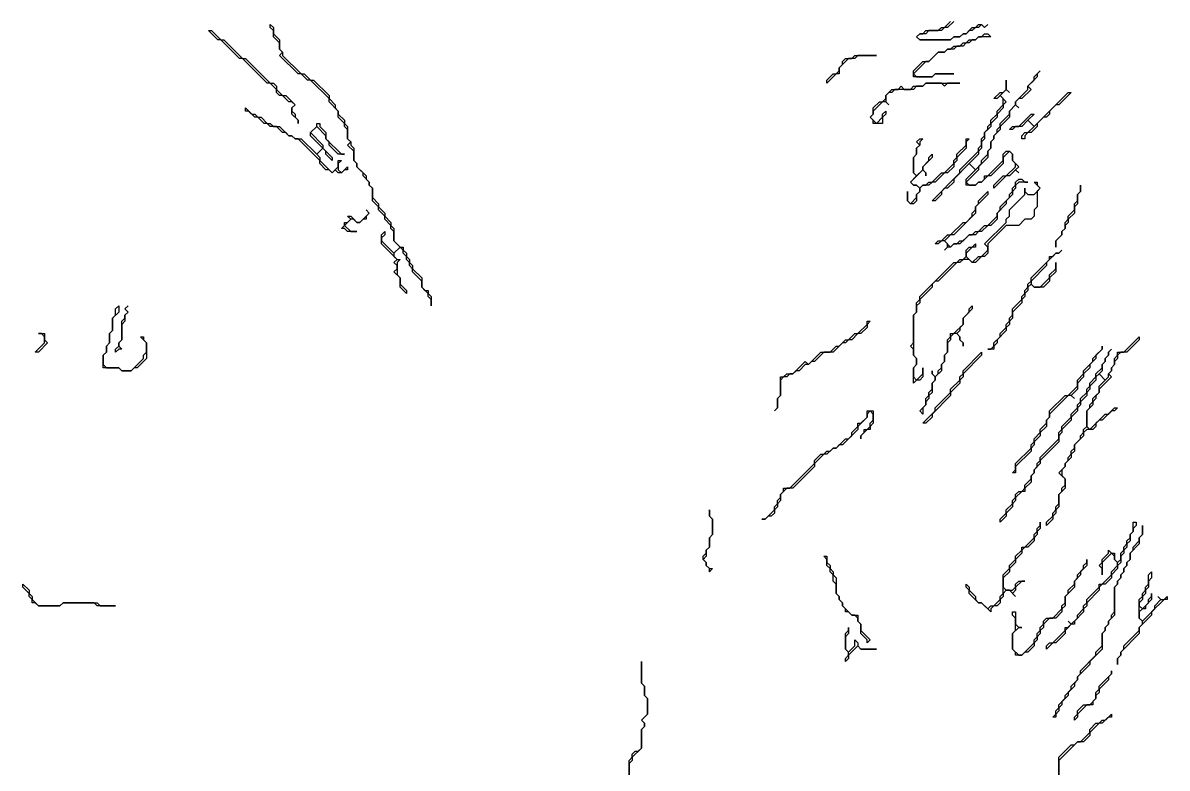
# Model space of a CAD drawing. Header units: metres. Extents: x 0 to 898, y 0 to 1598.
# Drawn here: x 341 to 711, y 1070.5 to 1311.5 of the extents above; entities that cross this region are included whole.
import ezdxf

# ---------------------------------------------------------------- set-up
doc = ezdxf.new("R2010")
doc.units = ezdxf.units.M

msp = doc.modelspace()

# ---------------------------------------------------------------- linework, layer by layer
for p, q in [((421, 1310), (421, 1311)), ((421, 1311), (422, 1310)), ((422, 1309), (421, 1310)), ((422, 1310), (422, 1308)), ((637, 1309), (638, 1310)), ((638, 1310), (639, 1310)), ((639, 1310), (638, 1309)), ((639, 1310), (641, 1312)), ((640, 1310), (639, 1310)), ((642, 1312), (640, 1310)), ((646, 1308), (648, 1310)), ((648, 1310), (649, 1310)), ((649, 1310), (648, 1309)), ((649, 1310), (650, 1311)), ((650, 1310), (649, 1310)), ((650, 1311), (651, 1311)), ((651, 1311), (650, 1310)), ((651, 1311), (652, 1310)), ((652, 1310), (651, 1311)), ((652, 1310), (653, 1311)), ((653, 1311), (652, 1310)), ((404, 1306), (401, 1309)), ((401, 1309), (402, 1309)), ((402, 1309), (405, 1306)), ((422, 1307), (422, 1309)), ((422, 1308), (424, 1306)), ((424, 1305), (422, 1307)), ((630, 1307), (631, 1308)), ((631, 1308), (630, 1307)), ((631, 1306), (630, 1307)), ((630, 1307), (631, 1306)), ((631, 1308), (632, 1308)), ((633, 1308), (631, 1308)), ((632, 1308), (633, 1309)), ((633, 1309), (637, 1309)), ((634, 1309), (633, 1308)), ((638, 1309), (634, 1309)), ((641, 1306), (642, 1307)), ((642, 1307), (641, 1306)), ((642, 1307), (644, 1307)), ((644, 1307), (642, 1307)), ((644, 1307), (645, 1308)), ((645, 1308), (644, 1307)), ((645, 1308), (646, 1308)), ((646, 1308), (645, 1308)), ((647, 1309), (646, 1308)), ((648, 1309), (647, 1309)), ((649, 1306), (650, 1307)), ((650, 1307), (649, 1306)), ((650, 1307), (651, 1307)), ((654, 1307), (650, 1307)), ((651, 1307), (652, 1308)), ((652, 1308), (653, 1308)), ((653, 1308), (654, 1307)), ((405, 1306), (404, 1306)), ((411, 1300), (405, 1306)), ((405, 1306), (406, 1306)), ((406, 1306), (412, 1300)), ((424, 1306), (424, 1303)), ((424, 1303), (424, 1305)), ((425, 1302), (424, 1303)), ((424, 1303), (425, 1302)), ((631, 1306), (641, 1306)), ((641, 1306), (631, 1306)), ((639, 1302), (640, 1303)), ((640, 1303), (639, 1302)), ((640, 1303), (641, 1303)), ((642, 1303), (640, 1303)), ((641, 1303), (642, 1304)), ((642, 1304), (644, 1304)), ((643, 1304), (642, 1303)), ((645, 1304), (643, 1304)), ((644, 1304), (645, 1305)), ((645, 1305), (646, 1305)), ((646, 1305), (645, 1304)), ((646, 1305), (647, 1306)), ((647, 1305), (646, 1305)), ((647, 1306), (649, 1306)), ((648, 1306), (647, 1305)), ((649, 1306), (648, 1306)), ((412, 1300), (411, 1300)), ((420, 1292), (412, 1300)), ((412, 1300), (413, 1300)), ((413, 1300), (421, 1292)), ((424, 1301), (425, 1302)), ((430, 1295), (424, 1301)), ((425, 1302), (425, 1301)), ((425, 1301), (431, 1295)), ((608, 1300), (605, 1297)), ((606, 1299), (607, 1300)), ((606, 1298), (606, 1299)), ((607, 1300), (609, 1300)), ((610, 1300), (608, 1300)), ((609, 1300), (610, 1301)), ((610, 1301), (617, 1301)), ((611, 1301), (610, 1300)), ((617, 1301), (611, 1301)), ((629, 1296), (632, 1299)), ((633, 1299), (629, 1295)), ((632, 1299), (634, 1299)), ((634, 1299), (633, 1299)), ((634, 1299), (637, 1302)), ((637, 1302), (634, 1299)), ((637, 1302), (639, 1302)), ((639, 1302), (637, 1302)), ((431, 1295), (430, 1295)), ((433, 1293), (431, 1295)), ((431, 1295), (432, 1295)), ((432, 1295), (434, 1293)), ((601, 1293), (603, 1295)), ((604, 1295), (601, 1292)), ((603, 1295), (604, 1295)), ((604, 1295), (605, 1296)), ((605, 1295), (604, 1295)), ((605, 1297), (606, 1298)), ((605, 1296), (605, 1297)), ((605, 1297), (605, 1295)), ((629, 1294), (629, 1296)), ((629, 1295), (630, 1294)), ((635, 1294), (636, 1295)), ((636, 1295), (635, 1294)), ((636, 1295), (642, 1295)), ((642, 1295), (636, 1295)), ((668, 1294), (670, 1296)), ((670, 1296), (669, 1295)), ((669, 1295), (669, 1294)), ((421, 1292), (420, 1292)), ((423, 1290), (421, 1292)), ((421, 1292), (422, 1292)), ((422, 1292), (423, 1291)), ((434, 1293), (433, 1293)), ((440, 1287), (434, 1293)), ((434, 1293), (435, 1293)), ((435, 1293), (440, 1288)), ((601, 1292), (601, 1293)), ((635, 1294), (629, 1294)), ((630, 1294), (635, 1294)), ((632, 1291), (633, 1292)), ((633, 1292), (632, 1291)), ((633, 1292), (644, 1292)), ((638, 1292), (633, 1292)), ((639, 1291), (638, 1292)), ((640, 1292), (639, 1291)), ((644, 1292), (640, 1292)), ((659, 1290), (659, 1293)), ((659, 1293), (659, 1290)), ((669, 1294), (666, 1291)), ((666, 1291), (668, 1293)), ((668, 1293), (668, 1294)), ((423, 1291), (423, 1290)), ((423, 1289), (423, 1290)), ((423, 1290), (425, 1288)), ((424, 1288), (423, 1289)), ((425, 1288), (424, 1288)), ((427, 1286), (425, 1288)), ((425, 1288), (426, 1288)), ((426, 1288), (429, 1285)), ((440, 1288), (440, 1287)), ((620, 1288), (622, 1290)), ((621, 1289), (620, 1288)), ((620, 1287), (620, 1288)), ((620, 1288), (620, 1286)), ((622, 1289), (621, 1289)), ((622, 1290), (624, 1290)), ((623, 1290), (622, 1289)), ((629, 1290), (623, 1290)), ((624, 1290), (625, 1291)), ((625, 1291), (626, 1290)), ((626, 1290), (628, 1290)), ((628, 1290), (629, 1291)), ((629, 1291), (632, 1291)), ((630, 1291), (629, 1290)), ((632, 1291), (630, 1291)), ((655, 1287), (657, 1289)), ((657, 1288), (656, 1287)), ((659, 1290), (657, 1288)), ((657, 1289), (658, 1289)), ((658, 1287), (657, 1288)), ((657, 1288), (659, 1286)), ((658, 1289), (659, 1290)), ((659, 1290), (660, 1289)), ((660, 1289), (659, 1290)), ((662, 1286), (666, 1290)), ((667, 1290), (664, 1287)), ((666, 1290), (666, 1291)), ((666, 1291), (667, 1290)), ((668, 1278), (679, 1289)), ((680, 1289), (676, 1285)), ((679, 1289), (680, 1289)), ((413, 1283), (413, 1284)), ((413, 1284), (415, 1282)), ((428, 1286), (427, 1286)), ((429, 1285), (428, 1286)), ((428, 1284), (429, 1285)), ((429, 1285), (428, 1284)), ((428, 1282), (428, 1284)), ((428, 1284), (428, 1283)), ((440, 1286), (440, 1287)), ((440, 1287), (442, 1285)), ((443, 1283), (440, 1286)), ((442, 1285), (442, 1284)), ((442, 1284), (443, 1283)), ((616, 1284), (618, 1286)), ((619, 1286), (616, 1283)), ((616, 1282), (616, 1284)), ((618, 1286), (619, 1286)), ((619, 1286), (620, 1287)), ((620, 1286), (619, 1286)), ((620, 1286), (621, 1285)), ((621, 1285), (620, 1286)), ((656, 1287), (655, 1287)), ((656, 1283), (658, 1285)), ((658, 1284), (656, 1282)), ((658, 1285), (658, 1287)), ((659, 1286), (658, 1285)), ((658, 1285), (658, 1284)), ((660, 1283), (662, 1285)), ((662, 1285), (660, 1283)), ((663, 1287), (662, 1286)), ((662, 1285), (662, 1286)), ((662, 1286), (662, 1285)), ((662, 1285), (663, 1284)), ((663, 1284), (662, 1285)), ((664, 1287), (663, 1287)), ((675, 1285), (673, 1283)), ((676, 1285), (675, 1285)), ((414, 1283), (413, 1283)), ((416, 1281), (414, 1283)), ((415, 1282), (416, 1282)), ((416, 1282), (417, 1281)), ((417, 1281), (416, 1281)), ((419, 1279), (417, 1281)), ((417, 1281), (418, 1281)), ((418, 1281), (420, 1279)), ((428, 1283), (429, 1282)), ((430, 1280), (428, 1282)), ((429, 1282), (429, 1281)), ((429, 1281), (430, 1280)), ((443, 1281), (443, 1283)), ((443, 1283), (443, 1282)), ((443, 1282), (445, 1280)), ((445, 1279), (443, 1281)), ((615, 1281), (616, 1282)), ((616, 1282), (615, 1281)), ((616, 1280), (615, 1281)), ((615, 1281), (617, 1279)), ((616, 1283), (616, 1282)), ((617, 1279), (619, 1281)), ((619, 1282), (620, 1283)), ((619, 1281), (619, 1282)), ((620, 1282), (619, 1281)), ((619, 1281), (619, 1279)), ((620, 1283), (620, 1282)), ((654, 1280), (656, 1282)), ((656, 1281), (654, 1279)), ((656, 1282), (656, 1283)), ((656, 1282), (656, 1281)), ((657, 1279), (660, 1282)), ((660, 1281), (657, 1278)), ((660, 1282), (660, 1283)), ((660, 1283), (660, 1281)), ((663, 1278), (667, 1282)), ((668, 1282), (666, 1280)), ((667, 1282), (668, 1282)), ((671, 1281), (669, 1279)), ((672, 1281), (671, 1281)), ((673, 1282), (672, 1281)), ((673, 1283), (673, 1282)), ((420, 1279), (419, 1279)), ((421, 1278), (420, 1279)), ((420, 1279), (421, 1279)), ((421, 1279), (422, 1278)), ((423, 1278), (421, 1278)), ((422, 1278), (424, 1278)), ((425, 1276), (423, 1278)), ((424, 1278), (427, 1275)), ((430, 1279), (430, 1280)), ((430, 1280), (430, 1279)), ((434, 1276), (436, 1278)), ((436, 1278), (434, 1276)), ((436, 1278), (436, 1279)), ((436, 1279), (437, 1279)), ((439, 1275), (436, 1278)), ((437, 1279), (437, 1278)), ((437, 1278), (439, 1276)), ((445, 1280), (445, 1279)), ((445, 1278), (445, 1279)), ((445, 1279), (446, 1278)), ((446, 1277), (445, 1278)), ((446, 1278), (446, 1274)), ((446, 1274), (446, 1277)), ((616, 1279), (616, 1280)), ((619, 1279), (616, 1279)), ((654, 1278), (652, 1276)), ((652, 1276), (653, 1277)), ((653, 1278), (654, 1279)), ((653, 1277), (653, 1278)), ((654, 1279), (654, 1280)), ((654, 1279), (654, 1278)), ((657, 1277), (655, 1275)), ((656, 1277), (657, 1278)), ((656, 1276), (656, 1277)), ((657, 1278), (657, 1279)), ((657, 1278), (657, 1277)), ((660, 1277), (661, 1278)), ((661, 1277), (660, 1277)), ((662, 1278), (661, 1277)), ((661, 1278), (663, 1278)), ((664, 1278), (662, 1278)), ((666, 1280), (664, 1278)), ((668, 1278), (666, 1280)), ((666, 1280), (668, 1278)), ((666, 1276), (668, 1278)), ((669, 1278), (667, 1276)), ((669, 1279), (669, 1278)), ((426, 1276), (425, 1276)), ((427, 1275), (426, 1276)), ((428, 1275), (427, 1275)), ((427, 1275), (428, 1275)), ((429, 1274), (428, 1275)), ((428, 1275), (429, 1274)), ((430, 1274), (429, 1274)), ((429, 1274), (431, 1274)), ((437, 1267), (430, 1274)), ((431, 1274), (436, 1269)), ((434, 1275), (434, 1276)), ((434, 1276), (438, 1272)), ((438, 1271), (434, 1275)), ((439, 1276), (439, 1274)), ((439, 1274), (439, 1275)), ((439, 1274), (444, 1269)), ((440, 1273), (439, 1274)), ((440, 1272), (440, 1273)), ((447, 1273), (446, 1274)), ((446, 1274), (447, 1273)), ((446, 1272), (447, 1273)), ((447, 1273), (447, 1272)), ((630, 1273), (631, 1274)), ((631, 1272), (630, 1273)), ((631, 1274), (632, 1274)), ((632, 1274), (631, 1273)), ((631, 1273), (631, 1272)), ((646, 1272), (646, 1274)), ((646, 1274), (647, 1274)), ((647, 1274), (646, 1273)), ((646, 1273), (646, 1271)), ((651, 1274), (652, 1275)), ((651, 1272), (651, 1274)), ((652, 1274), (651, 1273)), ((651, 1273), (651, 1271)), ((652, 1275), (652, 1276)), ((652, 1276), (652, 1274)), ((654, 1273), (655, 1274)), ((655, 1274), (654, 1273)), ((654, 1271), (654, 1273)), ((654, 1273), (654, 1271)), ((655, 1275), (656, 1276)), ((655, 1274), (655, 1275)), ((655, 1275), (655, 1274)), ((664, 1275), (665, 1276)), ((664, 1274), (664, 1275)), ((665, 1274), (664, 1274)), ((665, 1276), (666, 1276)), ((666, 1276), (665, 1275)), ((665, 1275), (665, 1274)), ((667, 1276), (666, 1276)), ((436, 1269), (438, 1271)), ((438, 1271), (436, 1269)), ((438, 1272), (438, 1271)), ((438, 1271), (441, 1268)), ((439, 1270), (438, 1271)), ((439, 1269), (439, 1270)), ((443, 1269), (440, 1272)), ((448, 1270), (446, 1272)), ((447, 1272), (448, 1271)), ((448, 1271), (448, 1267)), ((448, 1267), (448, 1270)), ((630, 1271), (631, 1272)), ((631, 1272), (630, 1271)), ((630, 1269), (630, 1271)), ((630, 1271), (630, 1269)), ((643, 1269), (646, 1272)), ((646, 1271), (643, 1268)), ((644, 1264), (650, 1270)), ((650, 1271), (651, 1272)), ((650, 1270), (650, 1271)), ((651, 1271), (650, 1270)), ((650, 1270), (650, 1269)), ((653, 1270), (654, 1271)), ((654, 1271), (653, 1270)), ((653, 1269), (653, 1270)), ((653, 1270), (653, 1268)), ((658, 1269), (659, 1270)), ((660, 1270), (658, 1268)), ((659, 1270), (660, 1270)), ((660, 1270), (661, 1269)), ((661, 1269), (660, 1270)), ((436, 1269), (437, 1268)), ((437, 1268), (437, 1267)), ((437, 1266), (437, 1267)), ((437, 1267), (441, 1263)), ((439, 1264), (437, 1266)), ((441, 1267), (439, 1269)), ((441, 1268), (441, 1267)), ((445, 1269), (443, 1269)), ((443, 1265), (443, 1267)), ((443, 1267), (444, 1267)), ((444, 1267), (443, 1266)), ((443, 1266), (443, 1264)), ((444, 1269), (445, 1269)), ((449, 1266), (448, 1267)), ((448, 1267), (449, 1266)), ((449, 1265), (449, 1266)), ((449, 1266), (449, 1265)), ((629, 1268), (630, 1269)), ((630, 1269), (629, 1268)), ((629, 1263), (629, 1268)), ((629, 1268), (629, 1263)), ((635, 1268), (632, 1265)), ((632, 1265), (634, 1267)), ((634, 1268), (635, 1269)), ((634, 1267), (634, 1268)), ((635, 1269), (635, 1268)), ((639, 1263), (642, 1266)), ((642, 1267), (643, 1268)), ((642, 1266), (642, 1267)), ((643, 1267), (642, 1266)), ((647, 1266), (642, 1261)), ((642, 1266), (642, 1265)), ((643, 1268), (643, 1269)), ((643, 1268), (643, 1267)), ((650, 1269), (647, 1266)), ((647, 1266), (649, 1264)), ((649, 1264), (647, 1266)), ((649, 1264), (651, 1266)), ((653, 1268), (650, 1265)), ((651, 1267), (653, 1269)), ((651, 1266), (651, 1267)), ((653, 1262), (658, 1267)), ((658, 1266), (654, 1262)), ((658, 1267), (658, 1269)), ((658, 1268), (658, 1266)), ((661, 1269), (661, 1267)), ((661, 1267), (661, 1269)), ((661, 1267), (663, 1265)), ((662, 1266), (661, 1267)), ((662, 1265), (662, 1266)), ((440, 1264), (439, 1264)), ((441, 1263), (440, 1264)), ((441, 1263), (443, 1265)), ((442, 1264), (441, 1263)), ((443, 1263), (442, 1264)), ((443, 1264), (444, 1263)), ((444, 1263), (443, 1263)), ((444, 1263), (446, 1265)), ((445, 1264), (444, 1263)), ((446, 1264), (445, 1264)), ((446, 1265), (446, 1264)), ((451, 1263), (449, 1265)), ((449, 1265), (452, 1262)), ((451, 1262), (451, 1263)), ((453, 1260), (451, 1262)), ((452, 1262), (452, 1261)), ((632, 1264), (628, 1260)), ((628, 1260), (630, 1262)), ((630, 1262), (629, 1263)), ((629, 1263), (630, 1262)), ((630, 1262), (632, 1264)), ((632, 1264), (632, 1265)), ((632, 1265), (632, 1264)), ((632, 1264), (633, 1263)), ((633, 1263), (632, 1264)), ((633, 1263), (633, 1262)), ((633, 1262), (633, 1263)), ((635, 1254), (644, 1263)), ((635, 1260), (638, 1263)), ((639, 1263), (636, 1260)), ((638, 1263), (639, 1263)), ((640, 1263), (639, 1263)), ((642, 1265), (640, 1263)), ((644, 1263), (644, 1264)), ((650, 1264), (646, 1260)), ((646, 1261), (649, 1264)), ((650, 1265), (650, 1264)), ((653, 1262), (651, 1260)), ((652, 1261), (652, 1262)), ((652, 1262), (653, 1262)), ((654, 1262), (653, 1262)), ((659, 1262), (655, 1258)), ((655, 1259), (658, 1262)), ((658, 1262), (659, 1262)), ((659, 1262), (662, 1265)), ((660, 1262), (659, 1262)), ((662, 1264), (660, 1262)), ((663, 1265), (662, 1264)), ((662, 1264), (663, 1263)), ((663, 1263), (662, 1264)), ((452, 1261), (453, 1260)), ((453, 1259), (453, 1260)), ((453, 1260), (453, 1259)), ((454, 1258), (453, 1259)), ((453, 1259), (454, 1258)), ((454, 1254), (454, 1258)), ((454, 1258), (454, 1255)), ((629, 1259), (628, 1260)), ((628, 1260), (629, 1259)), ((630, 1259), (629, 1259)), ((629, 1259), (630, 1259)), ((631, 1258), (630, 1259)), ((630, 1259), (631, 1258)), ((631, 1258), (632, 1259)), ((632, 1259), (631, 1258)), ((631, 1257), (631, 1258)), ((631, 1258), (631, 1257)), ((632, 1259), (633, 1259)), ((634, 1259), (632, 1259)), ((633, 1259), (634, 1260)), ((634, 1260), (635, 1260)), ((635, 1260), (634, 1259)), ((636, 1260), (635, 1260)), ((639, 1258), (638, 1257)), ((640, 1258), (639, 1258)), ((642, 1260), (640, 1258)), ((642, 1261), (642, 1260)), ((646, 1259), (646, 1261)), ((646, 1260), (647, 1259)), ((649, 1259), (646, 1259)), ((647, 1259), (649, 1259)), ((649, 1259), (650, 1260)), ((650, 1260), (649, 1259)), ((650, 1260), (651, 1260)), ((651, 1260), (650, 1260)), ((651, 1260), (652, 1261)), ((655, 1258), (655, 1259)), ((661, 1258), (662, 1259)), ((661, 1257), (661, 1258)), ((662, 1258), (661, 1257)), ((662, 1260), (663, 1261)), ((662, 1259), (662, 1260)), ((663, 1260), (662, 1259)), ((662, 1259), (662, 1258)), ((663, 1261), (664, 1261)), ((666, 1260), (663, 1260)), ((664, 1261), (665, 1260)), ((665, 1260), (666, 1260)), ((665, 1256), (665, 1258)), ((665, 1258), (665, 1257)), ((670, 1258), (668, 1260)), ((668, 1260), (669, 1260)), ((668, 1256), (670, 1258)), ((669, 1260), (669, 1259)), ((669, 1259), (670, 1258)), ((670, 1258), (669, 1257)), ((683, 1257), (683, 1259)), ((683, 1259), (683, 1257)), ((454, 1255), (456, 1253)), ((627, 1254), (627, 1257)), ((627, 1257), (627, 1254)), ((628, 1253), (630, 1255)), ((630, 1256), (631, 1257)), ((631, 1257), (630, 1256)), ((630, 1255), (630, 1256)), ((630, 1256), (630, 1254)), ((638, 1256), (636, 1254)), ((638, 1257), (638, 1256)), ((653, 1256), (649, 1252)), ((650, 1254), (653, 1257)), ((653, 1257), (653, 1256)), ((657, 1252), (660, 1255)), ((661, 1256), (659, 1254)), ((660, 1256), (661, 1257)), ((660, 1255), (660, 1256)), ((660, 1251), (665, 1256)), ((661, 1257), (661, 1256)), ((665, 1257), (666, 1256)), ((666, 1256), (668, 1256)), ((669, 1257), (669, 1252)), ((682, 1256), (683, 1257)), ((683, 1257), (682, 1256)), ((682, 1254), (682, 1256)), ((682, 1256), (682, 1253)), ((453, 1250), (452, 1251)), ((452, 1251), (453, 1250)), ((456, 1252), (454, 1254)), ((456, 1253), (456, 1252)), ((456, 1251), (456, 1252)), ((456, 1252), (458, 1250)), ((458, 1249), (456, 1251)), ((628, 1253), (627, 1254)), ((627, 1254), (628, 1253)), ((629, 1253), (628, 1253)), ((630, 1254), (629, 1253)), ((636, 1254), (635, 1254)), ((648, 1250), (649, 1251)), ((649, 1252), (650, 1253)), ((649, 1251), (649, 1252)), ((649, 1252), (649, 1250)), ((650, 1253), (650, 1254)), ((659, 1253), (656, 1250)), ((656, 1250), (657, 1251)), ((657, 1251), (657, 1252)), ((659, 1254), (659, 1253)), ((660, 1249), (660, 1251)), ((669, 1252), (668, 1251)), ((668, 1251), (668, 1249)), ((679, 1249), (681, 1251)), ((681, 1253), (682, 1254)), ((681, 1251), (681, 1253)), ((682, 1253), (681, 1252)), ((681, 1252), (681, 1250)), ((447, 1248), (445, 1246)), ((445, 1246), (445, 1247)), ((445, 1247), (446, 1247)), ((447, 1248), (446, 1249)), ((446, 1249), (447, 1249)), ((446, 1247), (447, 1248)), ((447, 1249), (449, 1247)), ((448, 1248), (447, 1248)), ((449, 1247), (448, 1248)), ((449, 1247), (450, 1247)), ((450, 1247), (449, 1247)), ((450, 1247), (453, 1250)), ((451, 1248), (450, 1247)), ((452, 1248), (451, 1248)), ((453, 1250), (452, 1249)), ((452, 1249), (452, 1248)), ((458, 1250), (458, 1249)), ((458, 1248), (458, 1249)), ((458, 1249), (460, 1247)), ((460, 1246), (458, 1248)), ((460, 1247), (460, 1246)), ((641, 1243), (645, 1247)), ((649, 1250), (642, 1243)), ((645, 1247), (646, 1247)), ((646, 1247), (648, 1249)), ((648, 1249), (648, 1250)), ((652, 1240), (659, 1247)), ((653, 1246), (656, 1249)), ((656, 1248), (654, 1246)), ((656, 1249), (656, 1250)), ((656, 1250), (656, 1248)), ((659, 1248), (660, 1249)), ((659, 1247), (659, 1248)), ((665, 1248), (663, 1246)), ((667, 1248), (665, 1248)), ((668, 1249), (667, 1248)), ((678, 1247), (679, 1248)), ((678, 1245), (678, 1247)), ((679, 1247), (678, 1246)), ((681, 1250), (679, 1248)), ((679, 1248), (679, 1249)), ((679, 1248), (679, 1247)), ((444, 1245), (445, 1246)), ((445, 1245), (444, 1245)), ((445, 1246), (447, 1244)), ((446, 1244), (445, 1245)), ((449, 1244), (446, 1244)), ((447, 1244), (449, 1244)), ((457, 1243), (458, 1244)), ((458, 1244), (458, 1243)), ((460, 1245), (460, 1246)), ((460, 1246), (461, 1245)), ((461, 1244), (460, 1245)), ((461, 1245), (461, 1241)), ((461, 1241), (461, 1244)), ((648, 1243), (649, 1244)), ((649, 1244), (650, 1244)), ((650, 1244), (649, 1243)), ((650, 1244), (652, 1246)), ((651, 1244), (650, 1244)), ((653, 1246), (651, 1244)), ((652, 1246), (653, 1246)), ((654, 1246), (653, 1246)), ((659, 1246), (653, 1240)), ((663, 1246), (659, 1246)), ((677, 1244), (678, 1245)), ((678, 1245), (677, 1244)), ((677, 1243), (677, 1244)), ((677, 1244), (677, 1243)), ((678, 1246), (678, 1245)), ((457, 1240), (457, 1243)), ((458, 1243), (457, 1242)), ((457, 1242), (457, 1241)), ((457, 1241), (461, 1237)), ((462, 1235), (457, 1240)), ((463, 1239), (461, 1241)), ((461, 1241), (463, 1239)), ((636, 1240), (637, 1241)), ((637, 1240), (636, 1240)), ((638, 1241), (637, 1240)), ((637, 1241), (638, 1241)), ((638, 1241), (640, 1243)), ((639, 1241), (638, 1241)), ((641, 1243), (639, 1241)), ((640, 1240), (639, 1241)), ((639, 1241), (641, 1239)), ((640, 1243), (641, 1243)), ((640, 1239), (640, 1240)), ((642, 1243), (641, 1243)), ((641, 1239), (642, 1240)), ((642, 1240), (641, 1239)), ((642, 1240), (643, 1240)), ((644, 1240), (642, 1240)), ((643, 1240), (644, 1241)), ((647, 1243), (644, 1240)), ((644, 1241), (645, 1241)), ((645, 1241), (647, 1243)), ((647, 1243), (648, 1243)), ((649, 1243), (647, 1243)), ((648, 1239), (649, 1240)), ((649, 1240), (649, 1239)), ((653, 1239), (652, 1240)), ((653, 1240), (653, 1237)), ((675, 1241), (677, 1243)), ((677, 1243), (675, 1241)), ((675, 1239), (675, 1241)), ((675, 1241), (675, 1239)), ((463, 1239), (461, 1237)), ((461, 1237), (463, 1239)), ((461, 1237), (461, 1236)), ((461, 1236), (462, 1235)), ((464, 1238), (463, 1239)), ((463, 1239), (464, 1239)), ((464, 1239), (464, 1238)), ((464, 1237), (464, 1238)), ((464, 1238), (465, 1237)), ((465, 1236), (464, 1237)), ((465, 1237), (465, 1236)), ((465, 1235), (465, 1236)), ((465, 1236), (466, 1235)), ((639, 1238), (640, 1239)), ((640, 1239), (639, 1238)), ((641, 1239), (640, 1239)), ((645, 1235), (646, 1236)), ((646, 1238), (647, 1239)), ((648, 1239), (646, 1237)), ((646, 1236), (646, 1238)), ((646, 1237), (646, 1236)), ((646, 1236), (648, 1234)), ((647, 1239), (648, 1239)), ((649, 1239), (648, 1239)), ((648, 1234), (650, 1236)), ((651, 1236), (649, 1234)), ((650, 1236), (651, 1236)), ((651, 1236), (653, 1238)), ((652, 1236), (651, 1236)), ((653, 1237), (652, 1236)), ((653, 1238), (653, 1239)), ((675, 1237), (672, 1234)), ((673, 1235), (673, 1236)), ((673, 1236), (674, 1236)), ((674, 1236), (675, 1237)), ((675, 1237), (676, 1237)), ((676, 1237), (675, 1237)), ((676, 1237), (677, 1238)), ((677, 1238), (676, 1237)), ((461, 1234), (462, 1235)), ((462, 1233), (461, 1234)), ((462, 1235), (463, 1235)), ((463, 1235), (462, 1234)), ((462, 1234), (462, 1230)), ((462, 1232), (462, 1233)), ((466, 1234), (465, 1235)), ((466, 1235), (466, 1234)), ((466, 1233), (466, 1234)), ((466, 1234), (467, 1233)), ((467, 1232), (466, 1233)), ((467, 1233), (467, 1232)), ((631, 1223), (642, 1234)), ((643, 1234), (637, 1228)), ((642, 1234), (643, 1234)), ((643, 1234), (644, 1235)), ((644, 1234), (643, 1234)), ((644, 1235), (645, 1235)), ((645, 1235), (644, 1234)), ((647, 1235), (645, 1235)), ((648, 1234), (647, 1235)), ((649, 1234), (648, 1234)), ((667, 1229), (673, 1235)), ((672, 1233), (667, 1228)), ((672, 1234), (672, 1233)), ((675, 1232), (675, 1234)), ((675, 1234), (675, 1231)), ((461, 1231), (462, 1232)), ((463, 1229), (461, 1231)), ((462, 1230), (463, 1229)), ((463, 1229), (463, 1227)), ((463, 1226), (463, 1229)), ((467, 1231), (467, 1232)), ((467, 1232), (470, 1229)), ((470, 1228), (467, 1231)), ((470, 1229), (470, 1226)), ((667, 1228), (667, 1229)), ((670, 1226), (673, 1229)), ((673, 1230), (675, 1232)), ((675, 1231), (673, 1229)), ((673, 1229), (673, 1230)), ((673, 1229), (673, 1228)), ((463, 1227), (465, 1225)), ((465, 1224), (463, 1226)), ((465, 1225), (465, 1224)), ((470, 1226), (470, 1228)), ((472, 1224), (470, 1226)), ((470, 1226), (471, 1225)), ((471, 1225), (472, 1225)), ((472, 1225), (472, 1224)), ((635, 1226), (631, 1222)), ((636, 1228), (635, 1227)), ((635, 1227), (635, 1226)), ((637, 1228), (636, 1228)), ((665, 1225), (666, 1226)), ((665, 1224), (665, 1225)), ((666, 1225), (665, 1224)), ((666, 1227), (667, 1228)), ((666, 1226), (666, 1227)), ((667, 1227), (666, 1226)), ((666, 1226), (666, 1225)), ((667, 1228), (667, 1227)), ((667, 1227), (668, 1226)), ((668, 1226), (667, 1227)), ((668, 1226), (670, 1226)), ((671, 1226), (668, 1226)), ((673, 1228), (671, 1226)), ((472, 1223), (472, 1224)), ((472, 1224), (473, 1223)), ((473, 1222), (472, 1223)), ((473, 1223), (473, 1220)), ((473, 1220), (473, 1222)), ((630, 1221), (631, 1222)), ((630, 1218), (630, 1221)), ((631, 1221), (630, 1220)), ((631, 1222), (631, 1223)), ((631, 1222), (631, 1221)), ((661, 1219), (664, 1222)), ((664, 1221), (661, 1218)), ((664, 1223), (665, 1224)), ((664, 1222), (664, 1223)), ((665, 1223), (664, 1222)), ((664, 1222), (664, 1221)), ((665, 1224), (665, 1223)), ((372, 1218), (370, 1216)), ((371, 1219), (372, 1220)), ((371, 1217), (371, 1219)), ((372, 1220), (372, 1218)), ((374, 1219), (375, 1220)), ((375, 1220), (374, 1219)), ((375, 1218), (374, 1219)), ((374, 1219), (375, 1218)), ((374, 1217), (375, 1218)), ((375, 1218), (374, 1217)), ((629, 1217), (630, 1218)), ((630, 1218), (629, 1217)), ((630, 1220), (630, 1218)), ((648, 1219), (645, 1216)), ((645, 1216), (647, 1218)), ((647, 1219), (648, 1220)), ((647, 1218), (647, 1219)), ((648, 1220), (648, 1219)), ((661, 1217), (661, 1219)), ((661, 1218), (661, 1216)), ((370, 1216), (371, 1217)), ((370, 1212), (370, 1216)), ((370, 1216), (370, 1212)), ((373, 1215), (374, 1216)), ((373, 1209), (373, 1215)), ((374, 1215), (373, 1214)), ((373, 1214), (373, 1209)), ((374, 1216), (374, 1217)), ((374, 1217), (374, 1215)), ((611, 1211), (614, 1214)), ((614, 1214), (614, 1215)), ((614, 1215), (615, 1215)), ((615, 1215), (614, 1214)), ((614, 1214), (614, 1213)), ((629, 1208), (629, 1217)), ((629, 1217), (629, 1204)), ((642, 1211), (645, 1214)), ((645, 1214), (644, 1213)), ((645, 1214), (645, 1216)), ((645, 1216), (645, 1214)), ((659, 1214), (660, 1215)), ((659, 1213), (659, 1214)), ((660, 1214), (659, 1213)), ((660, 1216), (661, 1217)), ((660, 1215), (660, 1216)), ((661, 1216), (660, 1215)), ((660, 1215), (660, 1214)), ((347, 1211), (346, 1211)), ((346, 1211), (348, 1211)), ((348, 1210), (347, 1211)), ((348, 1211), (348, 1209)), ((348, 1208), (348, 1210)), ((369, 1211), (370, 1212)), ((370, 1212), (369, 1211)), ((369, 1208), (369, 1211)), ((369, 1211), (369, 1208)), ((381, 1208), (379, 1210)), ((379, 1210), (380, 1210)), ((380, 1210), (380, 1209)), ((608, 1209), (610, 1211)), ((611, 1211), (609, 1209)), ((610, 1211), (611, 1211)), ((612, 1211), (611, 1211)), ((614, 1213), (612, 1211)), ((640, 1209), (641, 1210)), ((641, 1210), (641, 1211)), ((641, 1211), (642, 1211)), ((642, 1211), (641, 1210)), ((641, 1210), (641, 1209)), ((643, 1211), (642, 1211)), ((644, 1212), (643, 1211)), ((643, 1211), (644, 1210)), ((644, 1210), (643, 1211)), ((644, 1213), (644, 1212)), ((644, 1210), (644, 1209)), ((644, 1209), (644, 1210)), ((655, 1208), (657, 1210)), ((659, 1212), (656, 1209)), ((657, 1211), (659, 1213)), ((657, 1210), (657, 1211)), ((659, 1213), (659, 1212)), ((697, 1205), (702, 1210)), ((702, 1210), (702, 1209)), ((345, 1205), (348, 1208)), ((349, 1208), (346, 1205)), ((348, 1209), (349, 1208)), ((368, 1207), (369, 1208)), ((369, 1208), (368, 1207)), ((368, 1205), (368, 1207)), ((368, 1207), (368, 1205)), ((371, 1206), (372, 1207)), ((372, 1208), (373, 1209)), ((373, 1209), (372, 1208)), ((372, 1207), (372, 1208)), ((372, 1208), (372, 1207)), ((372, 1207), (373, 1206)), ((380, 1209), (381, 1208)), ((381, 1205), (381, 1208)), ((381, 1208), (381, 1203)), ((602, 1205), (604, 1207)), ((606, 1208), (603, 1205)), ((604, 1207), (605, 1207)), ((605, 1207), (607, 1209)), ((607, 1208), (606, 1208)), ((607, 1209), (608, 1209)), ((608, 1209), (607, 1208)), ((609, 1209), (608, 1209)), ((628, 1207), (629, 1208)), ((629, 1206), (628, 1207)), ((640, 1205), (640, 1209)), ((641, 1209), (640, 1208)), ((640, 1208), (640, 1205)), ((644, 1209), (645, 1208)), ((645, 1208), (644, 1209)), ((645, 1208), (645, 1207)), ((645, 1207), (645, 1208)), ((654, 1206), (655, 1207)), ((655, 1207), (655, 1208)), ((656, 1208), (655, 1207)), ((655, 1207), (655, 1206)), ((656, 1209), (656, 1208)), ((690, 1206), (690, 1207)), ((690, 1207), (690, 1206)), ((702, 1209), (698, 1205)), ((346, 1205), (345, 1205)), ((367, 1204), (368, 1205)), ((368, 1205), (367, 1204)), ((367, 1200), (367, 1204)), ((367, 1204), (367, 1201)), ((371, 1205), (371, 1206)), ((372, 1206), (371, 1205)), ((373, 1206), (372, 1206)), ((376, 1199), (380, 1203)), ((381, 1203), (378, 1200)), ((380, 1204), (381, 1205)), ((380, 1203), (380, 1204)), ((595, 1201), (599, 1205)), ((600, 1205), (597, 1202)), ((599, 1205), (602, 1205)), ((603, 1205), (600, 1205)), ((629, 1204), (629, 1206)), ((630, 1203), (629, 1204)), ((629, 1204), (630, 1203)), ((630, 1201), (630, 1203)), ((630, 1203), (630, 1201)), ((639, 1204), (640, 1205)), ((640, 1205), (639, 1204)), ((639, 1202), (639, 1204)), ((639, 1204), (639, 1202)), ((645, 1199), (651, 1205)), ((651, 1204), (645, 1198)), ((651, 1205), (651, 1204)), ((653, 1206), (654, 1206)), ((655, 1206), (653, 1206)), ((688, 1203), (686, 1201)), ((687, 1203), (690, 1206)), ((687, 1202), (687, 1203)), ((690, 1206), (688, 1204)), ((688, 1204), (688, 1203)), ((691, 1203), (692, 1204)), ((692, 1204), (691, 1203)), ((691, 1202), (691, 1203)), ((691, 1203), (691, 1202)), ((692, 1205), (693, 1206)), ((693, 1206), (692, 1205)), ((692, 1204), (692, 1205)), ((692, 1205), (692, 1204)), ((694, 1203), (695, 1204)), ((694, 1201), (694, 1203)), ((695, 1203), (694, 1202)), ((695, 1204), (695, 1205)), ((695, 1205), (697, 1205)), ((696, 1205), (695, 1204)), ((695, 1204), (695, 1203)), ((698, 1205), (696, 1205)), ((367, 1201), (368, 1200)), ((372, 1200), (367, 1200)), ((368, 1200), (372, 1200)), ((373, 1199), (372, 1200)), ((372, 1200), (373, 1199)), ((373, 1199), (376, 1199)), ((376, 1199), (373, 1199)), ((377, 1200), (376, 1199)), ((378, 1200), (377, 1200)), ((590, 1198), (594, 1202)), ((591, 1199), (590, 1198)), ((592, 1199), (591, 1199)), ((594, 1201), (592, 1199)), ((594, 1202), (595, 1201)), ((595, 1201), (594, 1201)), ((596, 1202), (595, 1201)), ((597, 1202), (596, 1202)), ((629, 1200), (630, 1201)), ((630, 1201), (629, 1200)), ((629, 1195), (629, 1200)), ((629, 1200), (629, 1197)), ((632, 1198), (632, 1200)), ((632, 1200), (632, 1197)), ((635, 1198), (635, 1199)), ((635, 1199), (635, 1198)), ((638, 1199), (636, 1197)), ((637, 1199), (638, 1200)), ((637, 1198), (637, 1199)), ((638, 1201), (639, 1202)), ((639, 1202), (638, 1201)), ((638, 1200), (638, 1201)), ((638, 1201), (638, 1199)), ((645, 1198), (645, 1199)), ((684, 1199), (687, 1202)), ((686, 1200), (684, 1198)), ((684, 1198), (684, 1199)), ((686, 1201), (686, 1200)), ((688, 1198), (690, 1200)), ((690, 1199), (689, 1198)), ((690, 1201), (691, 1202)), ((691, 1202), (690, 1201)), ((690, 1200), (690, 1201)), ((690, 1201), (690, 1199)), ((692, 1198), (693, 1199)), ((693, 1199), (692, 1198)), ((693, 1200), (694, 1201)), ((694, 1201), (693, 1200)), ((693, 1199), (693, 1200)), ((693, 1200), (693, 1199)), ((694, 1202), (694, 1201)), ((586, 1191), (586, 1197)), ((586, 1197), (587, 1197)), ((587, 1197), (586, 1196)), ((586, 1196), (586, 1191)), ((587, 1197), (588, 1198)), ((588, 1197), (587, 1197)), ((588, 1198), (590, 1198)), ((589, 1198), (588, 1197)), ((590, 1198), (589, 1198)), ((629, 1197), (630, 1196)), ((630, 1196), (629, 1195)), ((630, 1196), (632, 1198)), ((631, 1196), (630, 1196)), ((632, 1197), (631, 1196)), ((636, 1197), (635, 1198)), ((635, 1198), (636, 1197)), ((635, 1195), (636, 1196)), ((636, 1196), (635, 1195)), ((636, 1197), (637, 1198)), ((636, 1196), (636, 1197)), ((636, 1197), (636, 1196)), ((641, 1193), (644, 1196)), ((644, 1197), (645, 1198)), ((644, 1196), (644, 1197)), ((645, 1197), (644, 1196)), ((644, 1196), (644, 1195)), ((645, 1198), (645, 1197)), ((682, 1196), (684, 1198)), ((684, 1197), (682, 1195)), ((682, 1194), (682, 1196)), ((684, 1198), (684, 1197)), ((686, 1195), (688, 1197)), ((688, 1196), (686, 1194)), ((689, 1198), (688, 1197)), ((688, 1197), (688, 1198)), ((688, 1197), (688, 1196)), ((691, 1196), (689, 1198)), ((689, 1198), (691, 1196)), ((693, 1197), (689, 1193)), ((689, 1194), (691, 1196)), ((691, 1196), (692, 1197)), ((692, 1197), (692, 1198)), ((692, 1198), (693, 1197)), ((634, 1192), (635, 1193)), ((634, 1191), (634, 1192)), ((635, 1192), (634, 1191)), ((635, 1193), (635, 1195)), ((635, 1195), (635, 1192)), ((636, 1187), (641, 1192)), ((644, 1195), (641, 1192)), ((641, 1192), (641, 1193)), ((641, 1192), (641, 1191)), ((679, 1191), (682, 1194)), ((682, 1193), (680, 1191)), ((682, 1195), (682, 1193)), ((683, 1190), (685, 1192)), ((685, 1193), (686, 1194)), ((686, 1193), (685, 1192)), ((685, 1192), (685, 1193)), ((685, 1192), (685, 1191)), ((686, 1194), (686, 1195)), ((686, 1194), (686, 1193)), ((687, 1190), (689, 1192)), ((689, 1192), (688, 1191)), ((689, 1192), (689, 1194)), ((689, 1193), (689, 1192)), ((585, 1190), (586, 1191)), ((586, 1191), (585, 1190)), ((585, 1187), (585, 1190)), ((585, 1190), (585, 1187)), ((631, 1186), (633, 1188)), ((633, 1188), (632, 1187)), ((633, 1190), (634, 1191)), ((633, 1188), (633, 1190)), ((634, 1190), (633, 1189)), ((633, 1189), (633, 1188)), ((634, 1191), (634, 1190)), ((641, 1191), (635, 1185)), ((673, 1186), (678, 1191)), ((679, 1191), (673, 1185)), ((678, 1191), (679, 1191)), ((680, 1191), (679, 1191)), ((680, 1191), (681, 1190)), ((681, 1190), (680, 1191)), ((682, 1188), (683, 1189)), ((683, 1188), (682, 1187)), ((682, 1187), (682, 1188)), ((685, 1191), (683, 1189)), ((683, 1189), (683, 1190)), ((683, 1189), (683, 1188)), ((687, 1188), (685, 1186)), ((686, 1188), (687, 1189)), ((686, 1187), (686, 1188)), ((687, 1189), (687, 1190)), ((688, 1190), (687, 1189)), ((687, 1189), (687, 1188)), ((688, 1191), (688, 1190)), ((584, 1186), (585, 1187)), ((585, 1187), (584, 1186)), ((614, 1184), (611, 1181)), ((612, 1182), (614, 1184)), ((614, 1184), (614, 1186)), ((614, 1186), (616, 1186)), ((615, 1186), (614, 1185)), ((614, 1185), (614, 1184)), ((616, 1185), (615, 1186)), ((616, 1186), (616, 1182)), ((616, 1183), (616, 1185)), ((632, 1185), (631, 1186)), ((632, 1187), (632, 1185)), ((632, 1182), (636, 1186)), ((635, 1184), (633, 1182)), ((635, 1185), (635, 1184)), ((636, 1186), (636, 1187)), ((672, 1183), (673, 1184)), ((673, 1184), (672, 1183)), ((673, 1184), (673, 1186)), ((673, 1185), (673, 1184)), ((677, 1181), (680, 1184)), ((680, 1185), (682, 1187)), ((682, 1186), (680, 1184)), ((680, 1184), (680, 1185)), ((680, 1184), (680, 1183)), ((682, 1187), (682, 1186)), ((685, 1186), (686, 1187)), ((685, 1181), (685, 1186)), ((685, 1186), (685, 1181)), ((686, 1180), (691, 1185)), ((693, 1186), (690, 1183)), ((691, 1185), (692, 1185)), ((692, 1185), (694, 1187)), ((694, 1186), (693, 1186)), ((694, 1187), (695, 1187)), ((695, 1187), (694, 1186)), ((609, 1179), (611, 1181)), ((611, 1181), (611, 1182)), ((611, 1182), (612, 1182)), ((611, 1181), (611, 1180)), ((614, 1180), (615, 1181)), ((615, 1182), (616, 1183)), ((616, 1182), (615, 1181)), ((615, 1181), (615, 1182)), ((615, 1181), (615, 1180)), ((633, 1182), (632, 1182)), ((670, 1180), (672, 1182)), ((672, 1181), (670, 1179)), ((672, 1182), (672, 1183)), ((672, 1183), (672, 1181)), ((680, 1183), (677, 1180)), ((677, 1180), (677, 1181)), ((684, 1180), (685, 1181)), ((685, 1181), (686, 1180)), ((688, 1181), (687, 1180)), ((689, 1183), (688, 1182)), ((688, 1182), (688, 1181)), ((690, 1183), (689, 1183)), ((604, 1174), (607, 1177)), ((611, 1180), (606, 1175)), ((607, 1177), (608, 1177)), ((608, 1177), (609, 1178)), ((609, 1178), (609, 1179)), ((614, 1180), (612, 1178)), ((612, 1178), (613, 1179)), ((612, 1178), (612, 1177)), ((612, 1177), (612, 1178)), ((613, 1179), (613, 1180)), ((613, 1180), (614, 1180)), ((615, 1180), (614, 1180)), ((668, 1177), (670, 1179)), ((670, 1178), (668, 1176)), ((668, 1176), (668, 1177)), ((670, 1179), (670, 1180)), ((670, 1179), (670, 1178)), ((670, 1171), (676, 1177)), ((676, 1179), (677, 1180)), ((677, 1179), (676, 1178)), ((676, 1177), (676, 1179)), ((676, 1178), (676, 1176)), ((677, 1180), (677, 1179)), ((684, 1178), (681, 1175)), ((681, 1175), (683, 1177)), ((683, 1178), (684, 1179)), ((683, 1177), (683, 1178)), ((684, 1179), (684, 1180)), ((685, 1180), (684, 1179)), ((684, 1179), (684, 1178)), ((687, 1180), (685, 1180)), ((600, 1172), (601, 1173)), ((603, 1174), (601, 1172)), ((601, 1173), (602, 1173)), ((602, 1173), (603, 1174)), ((603, 1174), (604, 1174)), ((604, 1174), (603, 1174)), ((605, 1175), (604, 1174)), ((606, 1175), (605, 1175)), ((662, 1169), (667, 1174)), ((667, 1173), (662, 1168)), ((667, 1175), (668, 1176)), ((667, 1174), (667, 1175)), ((668, 1175), (667, 1174)), ((667, 1174), (667, 1173)), ((668, 1176), (668, 1175)), ((676, 1176), (670, 1170)), ((680, 1173), (681, 1174)), ((680, 1172), (680, 1173)), ((681, 1173), (680, 1172)), ((681, 1174), (681, 1175)), ((681, 1175), (681, 1173)), ((597, 1170), (599, 1172)), ((600, 1172), (597, 1169)), ((597, 1169), (597, 1170)), ((599, 1172), (600, 1172)), ((601, 1172), (600, 1172)), ((669, 1169), (670, 1170)), ((670, 1170), (670, 1171)), ((670, 1170), (670, 1169)), ((680, 1171), (678, 1169)), ((678, 1169), (679, 1170)), ((679, 1171), (680, 1172)), ((679, 1170), (679, 1171)), ((680, 1172), (680, 1171)), ((589, 1161), (597, 1169)), ((597, 1168), (590, 1161)), ((597, 1169), (597, 1168)), ((661, 1166), (662, 1167)), ((662, 1166), (661, 1166)), ((662, 1167), (662, 1169)), ((662, 1168), (662, 1166)), ((668, 1166), (667, 1165)), ((667, 1165), (668, 1166)), ((670, 1169), (668, 1167)), ((668, 1167), (669, 1168)), ((668, 1167), (668, 1166)), ((668, 1166), (668, 1167)), ((669, 1168), (669, 1169)), ((676, 1166), (678, 1168)), ((678, 1164), (676, 1166)), ((678, 1168), (677, 1167)), ((677, 1167), (677, 1165)), ((678, 1168), (678, 1169)), ((678, 1169), (678, 1168)), ((665, 1162), (667, 1164)), ((667, 1163), (665, 1161)), ((665, 1161), (665, 1162)), ((667, 1165), (667, 1163)), ((667, 1164), (667, 1165)), ((677, 1165), (678, 1164)), ((677, 1161), (678, 1162)), ((678, 1162), (678, 1164)), ((678, 1164), (678, 1161)), ((588, 1161), (586, 1159)), ((586, 1159), (587, 1160)), ((586, 1158), (586, 1159)), ((586, 1159), (586, 1157)), ((587, 1160), (587, 1161)), ((587, 1161), (589, 1161)), ((590, 1161), (588, 1161)), ((664, 1160), (662, 1158)), ((662, 1159), (663, 1160)), ((662, 1158), (662, 1159)), ((663, 1160), (664, 1160)), ((664, 1160), (665, 1161)), ((665, 1160), (664, 1160)), ((665, 1161), (665, 1160)), ((678, 1161), (676, 1159)), ((676, 1159), (677, 1160)), ((676, 1156), (676, 1159)), ((676, 1159), (676, 1155)), ((677, 1160), (677, 1161)), ((584, 1155), (585, 1156)), ((584, 1154), (584, 1155)), ((585, 1155), (584, 1154)), ((585, 1157), (586, 1158)), ((585, 1156), (585, 1157)), ((586, 1157), (585, 1156)), ((585, 1156), (585, 1155)), ((659, 1154), (661, 1156)), ((661, 1155), (659, 1153)), ((661, 1157), (662, 1158)), ((662, 1157), (661, 1156)), ((661, 1156), (661, 1157)), ((661, 1156), (661, 1155)), ((662, 1158), (662, 1157)), ((675, 1155), (676, 1156)), ((675, 1154), (675, 1155)), ((676, 1155), (675, 1154)), ((563, 1152), (563, 1154)), ((563, 1154), (563, 1152)), ((564, 1151), (563, 1152)), ((563, 1152), (564, 1151)), ((564, 1146), (564, 1151)), ((564, 1151), (564, 1146)), ((580, 1151), (581, 1151)), ((581, 1151), (580, 1151)), ((581, 1151), (584, 1154)), ((582, 1152), (581, 1151)), ((583, 1152), (582, 1152)), ((584, 1153), (583, 1152)), ((584, 1154), (584, 1153)), ((657, 1151), (659, 1153)), ((659, 1152), (657, 1150)), ((657, 1150), (657, 1151)), ((659, 1153), (659, 1154)), ((659, 1153), (659, 1152)), ((672, 1150), (674, 1152)), ((674, 1151), (672, 1149)), ((674, 1153), (675, 1154)), ((674, 1152), (674, 1153)), ((675, 1153), (674, 1152)), ((674, 1152), (674, 1151)), ((675, 1154), (675, 1153)), ((668, 1146), (669, 1147)), ((669, 1148), (670, 1149)), ((669, 1147), (669, 1148)), ((670, 1148), (669, 1147)), ((669, 1147), (669, 1146)), ((670, 1149), (670, 1150)), ((670, 1150), (670, 1148)), ((672, 1149), (672, 1150)), ((699, 1146), (700, 1147)), ((700, 1147), (699, 1146)), ((700, 1147), (700, 1150)), ((700, 1150), (701, 1150)), ((701, 1149), (700, 1148)), ((700, 1148), (700, 1147)), ((701, 1150), (701, 1149)), ((703, 1146), (703, 1149)), ((703, 1149), (703, 1146)), ((563, 1145), (564, 1146)), ((564, 1146), (563, 1145)), ((563, 1142), (563, 1145)), ((563, 1145), (563, 1142)), ((665, 1142), (668, 1145)), ((668, 1144), (666, 1142)), ((668, 1145), (668, 1146)), ((669, 1146), (668, 1145)), ((668, 1145), (668, 1144)), ((698, 1144), (699, 1145)), ((698, 1143), (698, 1144)), ((699, 1144), (698, 1143)), ((699, 1145), (699, 1146)), ((699, 1146), (699, 1144)), ((700, 1142), (702, 1144)), ((702, 1145), (703, 1146)), ((703, 1146), (702, 1145)), ((702, 1144), (702, 1145)), ((702, 1145), (702, 1143)), ((561, 1139), (562, 1140)), ((562, 1141), (563, 1142)), ((563, 1142), (562, 1141)), ((562, 1140), (562, 1141)), ((562, 1141), (562, 1139)), ((662, 1139), (664, 1141)), ((664, 1140), (662, 1138)), ((664, 1141), (664, 1142)), ((664, 1142), (665, 1142)), ((665, 1142), (664, 1141)), ((664, 1141), (664, 1140)), ((666, 1142), (665, 1142)), ((693, 1140), (690, 1137)), ((690, 1138), (692, 1140)), ((692, 1140), (692, 1141)), ((692, 1141), (693, 1140)), ((694, 1139), (693, 1140)), ((693, 1140), (694, 1140)), ((694, 1140), (694, 1138)), ((696, 1140), (697, 1141)), ((696, 1138), (696, 1140)), ((697, 1140), (696, 1139)), ((697, 1142), (698, 1143)), ((697, 1141), (697, 1142)), ((698, 1142), (697, 1141)), ((697, 1141), (697, 1140)), ((698, 1143), (698, 1142)), ((702, 1143), (699, 1140)), ((699, 1140), (700, 1141)), ((699, 1138), (699, 1140)), ((699, 1140), (699, 1138)), ((700, 1141), (700, 1142)), ((561, 1138), (561, 1139)), ((562, 1139), (561, 1138)), ((562, 1137), (561, 1138)), ((561, 1138), (562, 1137)), ((562, 1136), (562, 1137)), ((562, 1137), (562, 1136)), ((563, 1135), (562, 1136)), ((562, 1136), (563, 1135)), ((601, 1138), (600, 1139)), ((600, 1139), (601, 1139)), ((601, 1139), (601, 1137)), ((601, 1136), (601, 1138)), ((601, 1137), (602, 1136)), ((602, 1135), (601, 1136)), ((602, 1136), (602, 1135)), ((660, 1136), (662, 1138)), ((662, 1137), (660, 1135)), ((660, 1135), (660, 1136)), ((662, 1138), (662, 1139)), ((662, 1138), (662, 1137)), ((685, 1136), (683, 1134)), ((684, 1136), (685, 1137)), ((684, 1135), (684, 1136)), ((685, 1137), (685, 1138)), ((685, 1138), (685, 1136)), ((689, 1136), (690, 1137)), ((690, 1135), (689, 1136)), ((690, 1137), (690, 1138)), ((690, 1137), (690, 1133)), ((693, 1134), (695, 1136)), ((694, 1138), (694, 1139)), ((695, 1137), (694, 1138)), ((694, 1138), (695, 1137)), ((695, 1137), (696, 1138)), ((695, 1136), (695, 1137)), ((696, 1137), (695, 1136)), ((695, 1136), (695, 1135)), ((696, 1139), (696, 1137)), ((697, 1135), (698, 1136)), ((698, 1136), (697, 1135)), ((698, 1137), (699, 1138)), ((699, 1138), (698, 1137)), ((698, 1136), (698, 1137)), ((698, 1137), (698, 1136)), ((563, 1134), (563, 1135)), ((563, 1135), (564, 1135)), ((564, 1135), (563, 1134)), ((602, 1134), (602, 1135)), ((602, 1135), (603, 1134)), ((603, 1133), (602, 1134)), ((603, 1134), (603, 1133)), ((603, 1131), (603, 1133)), ((603, 1133), (604, 1132)), ((658, 1133), (660, 1135)), ((660, 1134), (658, 1132)), ((658, 1127), (658, 1133)), ((660, 1135), (660, 1134)), ((683, 1133), (681, 1131)), ((682, 1133), (684, 1135)), ((682, 1132), (682, 1133)), ((683, 1134), (683, 1133)), ((690, 1133), (690, 1135)), ((690, 1130), (693, 1133)), ((695, 1135), (693, 1133)), ((693, 1133), (693, 1134)), ((693, 1133), (693, 1132)), ((696, 1133), (697, 1134)), ((697, 1134), (696, 1133)), ((696, 1132), (696, 1133)), ((696, 1133), (696, 1132)), ((697, 1134), (697, 1135)), ((697, 1135), (697, 1134)), ((705, 1133), (706, 1134)), ((705, 1130), (705, 1133)), ((706, 1134), (706, 1132)), ((341, 1129), (341, 1130)), ((341, 1130), (343, 1128)), ((343, 1127), (341, 1129)), ((604, 1130), (603, 1131)), ((604, 1132), (604, 1127)), ((604, 1127), (604, 1130)), ((646, 1129), (646, 1130)), ((646, 1130), (647, 1129)), ((647, 1128), (646, 1129)), ((647, 1129), (647, 1128)), ((658, 1132), (658, 1129)), ((658, 1129), (659, 1128)), ((661, 1128), (662, 1129)), ((662, 1130), (663, 1131)), ((664, 1131), (662, 1129)), ((662, 1129), (662, 1130)), ((662, 1129), (662, 1128)), ((663, 1131), (665, 1131)), ((665, 1131), (664, 1131)), ((681, 1129), (678, 1126)), ((679, 1128), (681, 1130)), ((681, 1131), (682, 1132)), ((681, 1130), (681, 1131)), ((681, 1131), (681, 1129)), ((685, 1125), (689, 1129)), ((689, 1129), (689, 1130)), ((689, 1130), (690, 1130)), ((690, 1130), (689, 1129)), ((689, 1129), (689, 1128)), ((691, 1130), (690, 1130)), ((693, 1132), (691, 1130)), ((694, 1129), (695, 1130)), ((695, 1130), (694, 1129)), ((694, 1121), (694, 1129)), ((694, 1129), (694, 1120)), ((695, 1131), (696, 1132)), ((696, 1132), (695, 1131)), ((695, 1130), (695, 1131)), ((695, 1131), (695, 1130)), ((704, 1129), (705, 1130)), ((704, 1128), (704, 1129)), ((705, 1129), (704, 1128)), ((706, 1132), (705, 1131)), ((705, 1131), (705, 1129)), ((343, 1128), (343, 1127)), ((343, 1126), (343, 1127)), ((343, 1127), (344, 1126)), ((344, 1125), (343, 1126)), ((344, 1126), (344, 1125)), ((344, 1124), (344, 1125)), ((344, 1125), (346, 1123)), ((605, 1126), (604, 1127)), ((604, 1127), (605, 1126)), ((605, 1125), (605, 1126)), ((605, 1126), (605, 1125)), ((606, 1124), (605, 1125)), ((605, 1125), (606, 1124)), ((647, 1127), (647, 1128)), ((647, 1128), (649, 1126)), ((650, 1124), (647, 1127)), ((649, 1126), (649, 1125)), ((649, 1125), (650, 1124)), ((655, 1123), (657, 1125)), ((657, 1126), (658, 1127)), ((657, 1125), (657, 1126)), ((658, 1126), (657, 1125)), ((657, 1125), (657, 1124)), ((659, 1128), (658, 1127)), ((658, 1127), (658, 1126)), ((659, 1128), (661, 1128)), ((660, 1128), (659, 1128)), ((662, 1126), (660, 1128)), ((662, 1128), (661, 1127)), ((661, 1127), (662, 1126)), ((678, 1126), (679, 1127)), ((678, 1124), (678, 1126)), ((678, 1126), (678, 1123)), ((679, 1127), (679, 1128)), ((689, 1128), (685, 1124)), ((685, 1124), (685, 1125)), ((702, 1125), (703, 1126)), ((702, 1119), (702, 1125)), ((703, 1125), (702, 1124)), ((703, 1127), (704, 1128)), ((703, 1126), (703, 1127)), ((704, 1127), (703, 1126)), ((703, 1126), (703, 1125)), ((704, 1128), (704, 1127)), ((706, 1125), (704, 1123)), ((705, 1125), (706, 1126)), ((705, 1124), (705, 1125)), ((706, 1126), (706, 1127)), ((706, 1127), (706, 1125)), ((710, 1125), (706, 1121)), ((707, 1123), (709, 1125)), ((709, 1125), (708, 1126)), ((708, 1126), (709, 1125)), ((709, 1125), (710, 1125)), ((710, 1125), (711, 1126)), ((711, 1125), (710, 1125)), ((711, 1126), (711, 1125)), ((345, 1124), (344, 1124)), ((346, 1123), (345, 1124)), ((346, 1123), (353, 1123)), ((353, 1123), (346, 1123)), ((353, 1123), (354, 1124)), ((354, 1124), (353, 1123)), ((354, 1124), (365, 1124)), ((364, 1124), (354, 1124)), ((365, 1123), (364, 1124)), ((365, 1124), (366, 1123)), ((371, 1123), (365, 1123)), ((366, 1123), (371, 1123)), ((606, 1123), (606, 1124)), ((606, 1124), (606, 1123)), ((607, 1122), (606, 1123)), ((606, 1123), (609, 1120)), ((607, 1121), (607, 1122)), ((651, 1124), (650, 1124)), ((650, 1124), (651, 1124)), ((654, 1121), (651, 1124)), ((651, 1124), (653, 1122)), ((653, 1122), (654, 1123)), ((654, 1123), (655, 1123)), ((655, 1123), (654, 1122)), ((654, 1122), (654, 1121)), ((656, 1123), (655, 1123)), ((657, 1124), (656, 1123)), ((674, 1119), (677, 1122)), ((677, 1123), (678, 1124)), ((677, 1122), (677, 1123)), ((678, 1123), (677, 1122)), ((677, 1122), (677, 1121)), ((682, 1120), (684, 1122)), ((684, 1123), (685, 1124)), ((684, 1122), (684, 1123)), ((685, 1123), (684, 1122)), ((684, 1122), (684, 1121)), ((685, 1124), (685, 1123)), ((702, 1124), (702, 1123)), ((702, 1123), (703, 1122)), ((703, 1122), (702, 1121)), ((703, 1122), (705, 1124)), ((704, 1122), (703, 1122)), ((703, 1118), (707, 1122)), ((704, 1123), (704, 1122)), ((707, 1122), (707, 1123)), ((608, 1121), (607, 1121)), ((609, 1120), (608, 1121)), ((610, 1120), (609, 1120)), ((609, 1120), (611, 1120)), ((611, 1119), (610, 1120)), ((611, 1120), (611, 1118)), ((611, 1118), (611, 1119)), ((612, 1117), (611, 1118)), ((611, 1118), (612, 1117)), ((661, 1120), (661, 1121)), ((661, 1121), (662, 1121)), ((662, 1119), (661, 1120)), ((662, 1121), (662, 1117)), ((662, 1115), (662, 1119)), ((671, 1118), (672, 1119)), ((673, 1119), (671, 1117)), ((671, 1117), (671, 1118)), ((672, 1119), (674, 1119)), ((675, 1119), (673, 1119)), ((677, 1121), (675, 1119)), ((680, 1117), (679, 1118)), ((679, 1118), (680, 1117)), ((680, 1117), (682, 1119)), ((684, 1121), (681, 1118)), ((681, 1118), (681, 1117)), ((682, 1119), (682, 1120)), ((694, 1120), (692, 1118)), ((692, 1118), (693, 1119)), ((692, 1117), (692, 1118)), ((692, 1118), (692, 1117)), ((693, 1120), (694, 1121)), ((693, 1119), (693, 1120)), ((702, 1121), (702, 1119)), ((706, 1120), (702, 1116)), ((703, 1118), (702, 1119)), ((702, 1119), (703, 1118)), ((703, 1117), (703, 1118)), ((706, 1121), (706, 1120)), ((607, 1114), (608, 1115)), ((607, 1109), (607, 1114)), ((608, 1114), (607, 1113)), ((608, 1115), (608, 1116)), ((608, 1116), (608, 1114)), ((612, 1114), (612, 1117)), ((612, 1117), (612, 1115)), ((612, 1115), (615, 1112)), ((614, 1112), (612, 1114)), ((663, 1116), (661, 1114)), ((661, 1114), (662, 1115)), ((661, 1109), (661, 1114)), ((661, 1114), (661, 1109)), ((662, 1117), (663, 1116)), ((663, 1116), (664, 1116)), ((664, 1116), (663, 1116)), ((669, 1114), (670, 1115)), ((669, 1113), (669, 1114)), ((670, 1114), (669, 1113)), ((670, 1116), (671, 1117)), ((670, 1115), (670, 1116)), ((671, 1116), (670, 1115)), ((670, 1115), (670, 1114)), ((671, 1117), (671, 1116)), ((674, 1111), (678, 1115)), ((678, 1114), (675, 1111)), ((680, 1117), (678, 1115)), ((678, 1115), (678, 1116)), ((678, 1116), (679, 1116)), ((678, 1115), (678, 1114)), ((679, 1116), (680, 1117)), ((681, 1117), (680, 1117)), ((690, 1114), (691, 1115)), ((691, 1115), (690, 1114)), ((690, 1110), (690, 1114)), ((690, 1114), (690, 1109)), ((691, 1116), (692, 1117)), ((692, 1117), (691, 1116)), ((691, 1115), (691, 1116)), ((691, 1116), (691, 1115)), ((702, 1114), (696, 1108)), ((697, 1110), (702, 1115)), ((702, 1116), (703, 1117)), ((702, 1115), (702, 1116)), ((702, 1116), (702, 1114)), ((607, 1113), (607, 1109)), ((608, 1108), (610, 1110)), ((611, 1110), (608, 1107)), ((610, 1110), (610, 1112)), ((610, 1112), (611, 1111)), ((611, 1111), (611, 1110)), ((611, 1110), (612, 1109)), ((612, 1109), (611, 1110)), ((614, 1111), (614, 1112)), ((615, 1112), (614, 1111)), ((664, 1107), (668, 1111)), ((668, 1110), (666, 1108)), ((668, 1112), (669, 1113)), ((668, 1111), (668, 1112)), ((669, 1112), (668, 1111)), ((668, 1111), (668, 1110)), ((669, 1113), (669, 1112)), ((672, 1110), (673, 1111)), ((674, 1111), (672, 1109)), ((672, 1109), (672, 1110)), ((673, 1111), (674, 1111)), ((675, 1111), (674, 1111)), ((688, 1108), (690, 1110)), ((697, 1109), (697, 1110)), ((608, 1108), (607, 1109)), ((607, 1109), (608, 1108)), ((607, 1106), (608, 1107)), ((608, 1107), (608, 1108)), ((608, 1107), (608, 1106)), ((612, 1109), (617, 1109)), ((617, 1109), (612, 1109)), ((662, 1108), (661, 1109)), ((661, 1109), (663, 1107)), ((662, 1107), (662, 1108)), ((664, 1107), (662, 1107)), ((663, 1107), (664, 1107)), ((665, 1108), (664, 1107)), ((666, 1108), (665, 1108)), ((683, 1102), (688, 1107)), ((690, 1109), (686, 1105)), ((688, 1107), (688, 1108)), ((695, 1106), (696, 1107)), ((696, 1107), (695, 1106)), ((696, 1108), (697, 1109)), ((696, 1107), (696, 1108)), ((696, 1108), (696, 1107)), ((541, 1098), (541, 1105)), ((541, 1105), (541, 1098)), ((607, 1105), (607, 1106)), ((608, 1106), (607, 1105)), ((686, 1104), (682, 1100)), ((686, 1105), (686, 1104)), ((695, 1104), (695, 1106)), ((695, 1106), (695, 1104)), ((680, 1097), (682, 1099)), ((682, 1099), (681, 1098)), ((682, 1100), (683, 1101)), ((682, 1099), (682, 1100)), ((682, 1100), (682, 1099)), ((683, 1101), (683, 1102)), ((689, 1097), (693, 1101)), ((692, 1099), (689, 1096)), ((693, 1101), (692, 1100)), ((692, 1100), (692, 1099)), ((693, 1101), (693, 1102)), ((693, 1102), (693, 1101)), ((542, 1097), (541, 1098)), ((541, 1098), (542, 1097)), ((542, 1094), (542, 1097)), ((542, 1097), (542, 1094)), ((678, 1094), (680, 1096)), ((681, 1097), (679, 1095)), ((680, 1096), (680, 1097)), ((681, 1098), (681, 1097)), ((688, 1095), (689, 1096)), ((689, 1096), (689, 1097)), ((689, 1096), (689, 1095)), ((543, 1093), (542, 1094)), ((542, 1094), (543, 1093)), ((543, 1088), (543, 1093)), ((543, 1093), (543, 1088)), ((676, 1091), (678, 1093)), ((679, 1094), (677, 1092)), ((677, 1092), (677, 1091)), ((678, 1093), (678, 1094)), ((679, 1095), (679, 1094)), ((686, 1091), (688, 1093)), ((688, 1093), (687, 1092)), ((687, 1092), (687, 1091)), ((688, 1093), (688, 1095)), ((689, 1095), (688, 1094)), ((688, 1094), (688, 1093)), ((541, 1086), (543, 1088)), ((543, 1088), (541, 1086)), ((674, 1087), (675, 1088)), ((675, 1089), (676, 1090)), ((675, 1088), (675, 1089)), ((676, 1089), (675, 1088)), ((675, 1088), (675, 1087)), ((676, 1090), (676, 1091)), ((677, 1091), (676, 1090)), ((676, 1090), (676, 1089)), ((681, 1087), (682, 1088)), ((682, 1089), (684, 1091)), ((685, 1091), (682, 1088)), ((682, 1088), (682, 1089)), ((682, 1088), (682, 1087)), ((684, 1091), (686, 1091)), ((687, 1091), (685, 1091)), ((691, 1086), (693, 1088)), ((693, 1088), (693, 1087)), ((542, 1085), (541, 1086)), ((541, 1086), (542, 1085)), ((542, 1084), (542, 1085)), ((542, 1085), (542, 1084)), ((675, 1087), (674, 1087)), ((681, 1086), (681, 1087)), ((682, 1087), (681, 1086)), ((686, 1083), (688, 1085)), ((689, 1085), (686, 1082)), ((688, 1085), (689, 1085)), ((689, 1085), (690, 1086)), ((690, 1085), (689, 1085)), ((692, 1087), (690, 1085)), ((690, 1086), (691, 1086)), ((693, 1087), (692, 1087)), ((541, 1083), (542, 1084)), ((542, 1084), (541, 1083)), ((541, 1077), (541, 1083)), ((541, 1083), (541, 1077)), ((683, 1079), (686, 1082)), ((686, 1081), (684, 1079)), ((686, 1082), (686, 1083)), ((686, 1082), (686, 1081)), ((541, 1077), (538, 1074)), ((540, 1076), (541, 1077)), ((682, 1079), (676, 1073)), ((676, 1074), (680, 1078)), ((680, 1078), (681, 1078)), ((681, 1078), (682, 1079)), ((682, 1079), (683, 1079)), ((684, 1079), (682, 1079)), ((537, 1073), (538, 1074)), ((537, 1065), (537, 1073)), ((538, 1073), (537, 1072)), ((538, 1075), (539, 1076)), ((538, 1074), (538, 1075)), ((538, 1074), (538, 1073)), ((539, 1076), (540, 1076)), ((676, 1067), (676, 1074)), ((676, 1073), (676, 1067)), ((537, 1072), (537, 1065))]:
    msp.add_line(p, q)

doc.saveas('drawing.dxf')
